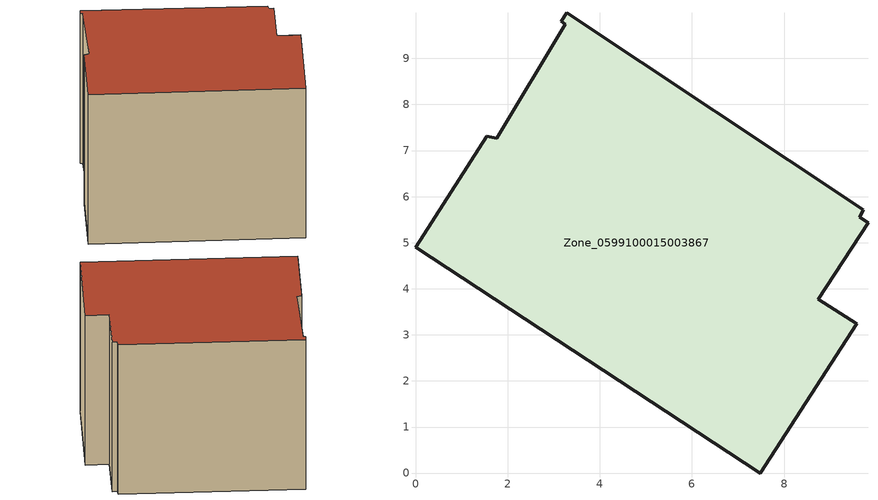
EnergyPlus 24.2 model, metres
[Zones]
Zone_0599100015003867
 floor ground (C_G): 3.16,9.8 3.28,9.99 9.72,5.72 9.64,5.56 9.82,5.44 8.74,3.77 9.57,3.24 7.49,0 0,4.9 1.55,7.31 1.76,7.27 3.25,9.75 z0.78
 wall outside (C_F): 0,4.9 7.49,0 9.57,3.24 8.74,3.77 9.82,5.44 9.64,5.56 9.72,5.72 3.28,9.99 3.16,9.8 3.25,9.75 1.76,7.27 1.55,7.31 0,4.9 z0.78:8.25
 roof outside (C_R): 1.55,7.31 0,4.9 7.49,0 9.57,3.24 8.74,3.77 9.82,5.44 9.64,5.56 9.72,5.72 3.28,9.99 3.16,9.8 3.25,9.75 1.76,7.27 z8.25
[BUILDING]
Pand.0599100015003867: North Axis=0; Terrain=City; Loads Convergence Tolerance Value=0.04; Temperature Convergence Tolerance Value=0.4; Solar Distribution=FullExterior; Maximum Number of Warmup Days=25; Minimum Number of Warmup Days=1
[Site:Location]
Rotterdam.The.Hague.AP_ZH_NLD Design_Conditions: Latitude=51.96; Longitude=4.45; Time Zone=1; Elevation=-4.5
[SITE:GROUNDTEMPERATURE:BUILDINGSURFACE]
18, 18, 18, 18, 18, 18, 18, 18, 18, 18, 18, 18
[MATERIAL] Thermal Absorptance=0.9; Solar Absorptance=0.7; Visible Absorptance=0.7
Name | Roughness | Thickness | Conductivity | Density | Specific Heat
G.TI.1965-1974 | MediumSmooth | 0.15 | 0.882353 | 540 | 1210
F.TI.1965-1974 | Rough | 0.3 | 0.697674 | 1920 | 840
R.TI.1965-1974 | MediumRough | 0.2 | 0.232558 | 1500 | 1000
[CONSTRUCTION]
C_G: G.TI.1965-1974
C_F: F.TI.1965-1974
C_R: R.TI.1965-1974
[ZONE]
Zone_0599100015003867: Type=1; Multiplier=1; Ceiling Height=Autocalculate; Volume=Autocalculate; Floor Area=autocalculate; Part of Total Floor Area=Yes
[ZONEINFILTRATION:DESIGNFLOWRATE]
Infil_Zone_0599100015003867: Zone or ZoneList or Space or SpaceList=Zone_0599100015003867; Schedule=AlwaysOn; Design Flow Rate Calculation Method=Flow/Area; Flow Rate per Floor Area=0.003; Constant Term Coefficient=1; Temperature Term Coefficient=0; Velocity Term Coefficient=0; Velocity Squared Term Coefficient=0
[HVACTEMPLATE:ZONE:IDEALLOADSAIRSYSTEM]
Zone_0599100015003867: Maximum Heating Supply Air Temperature=50; Minimum Cooling Supply Air Temperature=13; Maximum Heating Supply Air Humidity Ratio=0.0156; Minimum Cooling Supply Air Humidity Ratio=0.0077; Heating Limit=NoLimit; Cooling Limit=NoLimit; Dehumidification Control Type=ConstantSensibleHeatRatio; Cooling Sensible Heat Ratio=0.7; Dehumidification Setpoint=60; Humidification Control Type=None; Humidification Setpoint=30; Outdoor Air Method=None; Outdoor Air Flow Rate per Person=0.00944; Outdoor Air Flow Rate per Zone Floor Area=0; Outdoor Air Flow Rate per Zone=0; Demand Controlled Ventilation Type=None; Outdoor Air Economizer Type=NoEconomizer; Heat Recovery Type=None; Sensible Heat Recovery Effectiveness=0.7; Latent Heat Recovery Effectiveness=0.65
[ZONECONTROL:THERMOSTAT]
ThermostatControl_Zone_0599100015003867: Zone or ZoneList=Zone_0599100015003867; Control Type Schedule=DualSetpointControlType; Control 1=Thermostat_Zone_0599100015003867; Temperature Difference Between Cutout And Setpoint=0
[THERMOSTATSETPOINT:DUALSETPOINT]
Thermostat_Zone_0599100015003867: Heating Setpoint Temperature Schedule=HeatingSetpoint_Zone_0599100015003867; Cooling Setpoint Temperature Schedule=CoolingSetpoint_Zone_0599100015003867
[SCHEDULE:COMPACT]
HeatingSetpoint_Zone_0599100015003867: Through: 12/31, For: AllDays, Until: 24:00, 21
CoolingSetpoint_Zone_0599100015003867: Through: 12/31, For: AllDays, Until: 24:00, 24
DualSetpointControlType: Through: 12/31, For: AllDays, Until: 24:00, 4
AlwaysOn: Through: 12/31, For: AllDays, Until: 24:00, 1
